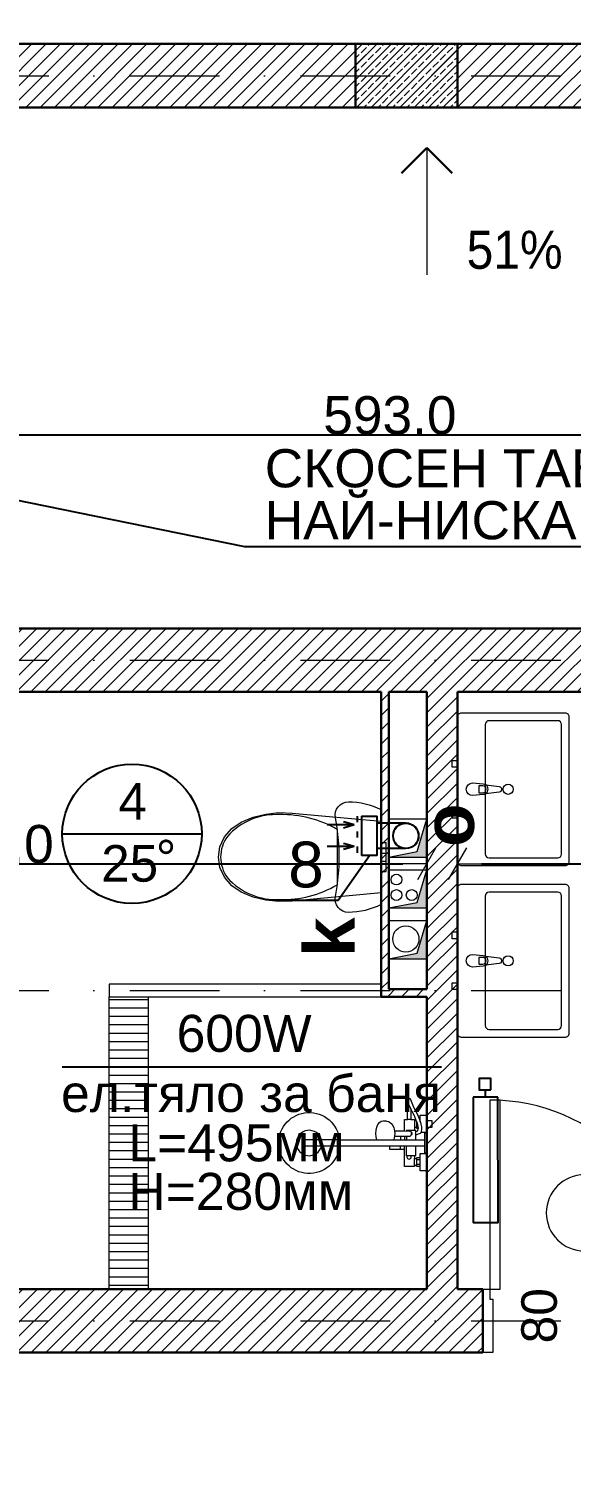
# Model space of a CAD drawing. Header units: centimetres. Extents: x 5906 to 32017, y -966 to 7982.
# Drawn here: x 22568 to 22782, y 5411 to 5975 of the extents above; entities that cross this region are included whole.
import ezdxf

# ---------------------------------------------------------------- set-up
doc = ezdxf.new("R2010")
doc.units = ezdxf.units.CM
doc.header["$MEASUREMENT"] = 0
for name, pattern in [('ACAD_ISO03W100', [30, 12, -18]), ('ACAD_ISO06W100', [37.5, 24, -3, 0.5, -3, 0.5, -3, 0.5, -3]), ('Dot & Dashed', [67.027776, 35.277777, -17.638888, 0, -14.111111])]:
    doc.linetypes.add(name, pattern=pattern)
for name, color, linetype in [('ARCH', 7, 'Continuous'), ('OV2', 2, 'ACAD_ISO06W100'), ('OV_1', 2, 'Continuous'), ('ПОКРИВ_ПЛАН', 7, 'Continuous'), ('размери', 7, 'Continuous')]:
    doc.layers.add(name, color=color, linetype=linetype)
for name, color, linetype, lineweight in [('fill_Pen_No__254', 254, 'Continuous', 13), ('fill_Pen_No__7', 7, 'Continuous', 5), ('fill_Pen_No__82', 253, 'Continuous', 13), ('колони_Pen_No__1', 7, 'Continuous', 30), ('обзавеждане_Pen_No__4', 102, 'Continuous', 15), ('оси_Pen_No__4', 102, 'Continuous', 15), ('отвори_Pen_No__5', 150, 'Continuous', 13), ('отвори_Pen_No__6', 5, 'Continuous', 13), ('ПОКРИВ_ПЛАН_Pen_No__1', 7, 'Continuous', 30), ('ПОКРИВ_ПЛАН_Pen_No__24', 102, 'Continuous', 13), ('стени_Pen_No__1', 7, 'Continuous', 30), ('стени_Pen_No__21', 7, 'Continuous', 13), ('стени_Pen_No__43', 30, 'Continuous', 5), ('стени_Pen_No__7', 7, 'Continuous', 5), ('текст_Pen_No__21', 7, 'Continuous', 5), ('текст_Pen_No__46', 5, 'Continuous', 13), ('текст_Pen_No__85', 151, 'Continuous', 13), ('щриховка_Pen_No__7', 7, 'Continuous', 5)]:
    doc.layers.add(name, color=color, linetype=linetype, lineweight=lineweight)
doc.styles.add('GENERATED_STYLE_1', font='arial.ttf')
doc.styles.add('GENERATED_STYLE_148', font='arial.ttf')
doc.styles.add('GENERATED_STYLE_2', font='arial.ttf')
doc.styles.add('GENERATED_STYLE_3', font='couri.ttf')
doc.styles.add('GENERATED_STYLE_4', font='arial.ttf', dxfattribs={"width": 0.9})
doc.dimstyles.new('GENERATED_STYLE__1', dxfattribs={"dimtxt": 15, "dimasz": 9.5, "dimexe": 0.18, "dimexo": 0.0625, "dimgap": 0, "dimtad": 1, "dimdec": 1, "dimzin": 0, "dimdsep": 46, "dimtxsty": 'GENERATED_STYLE_1', "dimblk": 'ARROWHEAD_2', "dimblk1": 'ARROWHEAD_2', "dimblk2": 'ARROWHEAD_2', "dimcen": 0.09, "dimse1": 1, "dimse2": 1, "dimclrd": 151, "dimclre": 151, "dimclrt": 7, "dimazin": 0, "dimtfac": 1, "dimtdec": 4, "dimtmove": 0, "dimatfit": 3, "dimfxl": 1, "dimtolj": 1, "dimtzin": 0, "dimarcsym": 0})
doc.dimstyles.new('GENERATED_STYLE__2', dxfattribs={"dimtxt": 15, "dimasz": 9.5, "dimexe": 0.18, "dimexo": 0.0625, "dimgap": 0, "dimtad": 1, "dimtih": 1, "dimtoh": 1, "dimdec": 1, "dimzin": 0, "dimdsep": 46, "dimtxsty": 'GENERATED_STYLE_1', "dimblk": 'ARROWHEAD_2', "dimblk1": 'ARROWHEAD_2', "dimblk2": 'ARROWHEAD_2', "dimcen": 0.09, "dimse1": 1, "dimse2": 1, "dimclrd": 151, "dimclre": 151, "dimclrt": 7, "dimazin": 0, "dimtfac": 1, "dimtdec": 4, "dimtmove": 0, "dimatfit": 3, "dimfxl": 1, "dimtolj": 1, "dimtzin": 0, "dimarcsym": 0})
doc.dimstyles.new('GENERATED_STYLE__3', dxfattribs={"dimtxt": 15, "dimasz": 9.5, "dimexe": 0.18, "dimexo": 0.0625, "dimgap": 0, "dimtad": 1, "dimtih": 1, "dimtoh": 1, "dimdec": 1, "dimzin": 0, "dimdsep": 46, "dimtxsty": 'GENERATED_STYLE_1', "dimblk": 'ARROWHEAD_2', "dimblk1": 'ARROWHEAD_2', "dimblk2": 'ARROWHEAD_2', "dimcen": 0.09, "dimse1": 1, "dimse2": 1, "dimclrd": 151, "dimclre": 151, "dimclrt": 7, "dimazin": 0, "dimtfac": 1, "dimtdec": 4, "dimtmove": 2, "dimatfit": 3, "dimfxl": 1, "dimtolj": 1, "dimtzin": 0, "dimarcsym": 0})
pattern_1 = [(45, (14515.0536, 5268.689), (-2.8284271, 2.8284271), [])]

# ---------------------------------------------------------------- blocks, each defined once
blk = doc.blocks.new('Line_3', base_point=(8209.94, 659.8))
at = {"layer": 'ПОКРИВ_ПЛАН_Pen_No__1', "color": 7, "linetype": 'Continuous', "lineweight": 30}
for q in [(8199.94, 649.8), (8219.94, 649.8)]:
    blk.add_line((8209.94, 659.8), q, dxfattribs=at)
at = {"layer": 'ПОКРИВ_ПЛАН_Pen_No__24', "color": 102, "linetype": 'Continuous', "lineweight": 13}
blk.add_line((8209.94, 659.8), (8209.94, 609.8), dxfattribs=at)
blk = doc.blocks.new('ARROWHEAD_2')
at = {"color": 0, "linetype": 'Continuous', "lineweight": 0}
for p, q in [((-0.378, -0.655), (0.378, 0.655)), ((0, 0), (-1, 0))]:
    blk.add_line(p, q, dxfattribs=at)
blk = doc.blocks.new('*D679')
at = {"layer": 'DEFPOINTS', "color": 0, "linetype": 'Continuous', "transparency": 16777216}
for p in [(22659.5, 5454.37), (22812.4, 5454.37), (22692, 4859.37)]:
    blk.add_point(p, dxfattribs=at)
at = {"layer": 'размери', "color": 151, "linetype": 'Continuous', "lineweight": -2, "transparency": 16777216}
for p, q in [((22812.4, 5444.87), (22812.4, 5182.11)), ((22812.4, 4868.87), (22812.4, 5131.55))]:
    blk.add_line(p, q, dxfattribs=at)
at = {"layer": 'размери', "color": 151, "linetype": 'Continuous', "lineweight": -2, "transparency": 16777216, "xscale": 9.5, "yscale": 9.5, "zscale": 9.5}
for p, rotation in [((22812.4, 5454.37), 90), ((22812.4, 4859.37), 270)]:
    blk.add_blockref('ARROWHEAD_2', p, dxfattribs=dict(at, rotation=rotation))
at = {"layer": 'размери', "color": 7, "linetype": 'Continuous', "lineweight": 13, "transparency": 16777216, "insert": (22812.4, 5156.83), "char_height": 15, "attachment_point": 5, "rotation": 90, "style": 'GENERATED_STYLE_1'}
blk.add_mtext('\\A1;595.0', dxfattribs=at)
blk = doc.blocks.new('*D684')
at = {"layer": 'DEFPOINTS', "color": 0, "linetype": 'Continuous', "transparency": 16777216}
for p in [(22725, 5646.74), (22725, 5596.87), (22402, 5417.34)]:
    blk.add_point(p, dxfattribs=at)
at = {"layer": 'размери', "color": 151, "linetype": 'Continuous', "lineweight": -2, "transparency": 16777216}
blk.add_line((22411.5, 5646.74), (22715.5, 5646.74), dxfattribs=at)
at = {"layer": 'размери', "color": 151, "linetype": 'Continuous', "lineweight": -2, "transparency": 16777216, "xscale": 9.5, "yscale": 9.5, "zscale": 9.5, "rotation": 180}
blk.add_blockref('ARROWHEAD_2', (22402, 5646.74), dxfattribs=at)
at = {"layer": 'размери', "color": 151, "linetype": 'Continuous', "lineweight": -2, "transparency": 16777216, "xscale": 9.5, "yscale": 9.5, "zscale": 9.5}
blk.add_blockref('ARROWHEAD_2', (22725, 5646.74), dxfattribs=at)
at = {"layer": 'размери', "color": 7, "linetype": 'Continuous', "lineweight": 13, "transparency": 16777216, "insert": (22552.02, 5654.41), "char_height": 15, "attachment_point": 5, "style": 'GENERATED_STYLE_1'}
blk.add_mtext('\\A1;323.0', dxfattribs=at)
blk = doc.blocks.new('*D685')
at = {"layer": 'DEFPOINTS', "color": 0, "linetype": 'Continuous', "transparency": 16777216}
for p in [(23007, 5711.87), (23007, 5646.74), (22737, 5596.87)]:
    blk.add_point(p, dxfattribs=at)
at = {"layer": 'размери', "color": 151, "linetype": 'Continuous', "lineweight": -2, "transparency": 16777216}
blk.add_line((22746.5, 5646.74), (22997.5, 5646.74), dxfattribs=at)
at = {"layer": 'размери', "color": 151, "linetype": 'Continuous', "lineweight": -2, "transparency": 16777216, "xscale": 9.5, "yscale": 9.5, "zscale": 9.5, "rotation": 180}
blk.add_blockref('ARROWHEAD_2', (22737, 5646.74), dxfattribs=at)
at = {"layer": 'размери', "color": 151, "linetype": 'Continuous', "lineweight": -2, "transparency": 16777216, "xscale": 9.5, "yscale": 9.5, "zscale": 9.5}
blk.add_blockref('ARROWHEAD_2', (23007, 5646.74), dxfattribs=at)
at = {"layer": 'размери', "color": 7, "linetype": 'Continuous', "lineweight": 13, "transparency": 16777216, "insert": (22871.96, 5654.4), "char_height": 15, "attachment_point": 5, "style": 'GENERATED_STYLE_1'}
blk.add_mtext('\\A1;270.0', dxfattribs=at)
blk = doc.blocks.new('*D699')
at = {"layer": 'DEFPOINTS', "color": 0, "linetype": 'Continuous', "transparency": 16777216}
for p in [(23007, 5944.37), (22414, 5839.59), (23007, 5815.49)]:
    blk.add_point(p, dxfattribs=at)
at = {"layer": 'размери', "color": 151, "linetype": 'Continuous', "lineweight": -2, "transparency": 16777216}
blk.add_line((22423.5, 5815.49), (22997.5, 5815.49), dxfattribs=at)
at = {"layer": 'размери', "color": 151, "linetype": 'Continuous', "lineweight": -2, "transparency": 16777216, "xscale": 9.5, "yscale": 9.5, "zscale": 9.5, "rotation": 180}
blk.add_blockref('ARROWHEAD_2', (22414, 5815.49), dxfattribs=at)
at = {"layer": 'размери', "color": 151, "linetype": 'Continuous', "lineweight": -2, "transparency": 16777216, "xscale": 9.5, "yscale": 9.5, "zscale": 9.5}
blk.add_blockref('ARROWHEAD_2', (23007, 5815.49), dxfattribs=at)
at = {"layer": 'размери', "color": 7, "linetype": 'Continuous', "lineweight": 13, "transparency": 16777216, "insert": (22710.46, 5823.15), "char_height": 15, "attachment_point": 5, "style": 'GENERATED_STYLE_1'}
blk.add_mtext('\\A1;593.0', dxfattribs=at)
blk = doc.blocks.new('*D705')
at = {"layer": 'DEFPOINTS', "color": 0, "linetype": 'Continuous', "transparency": 16777216}
for p in [(22402, 5417.34), (22916.99, 5199.95), (22916.99, 5147.77)]:
    blk.add_point(p, dxfattribs=at)
at = {"layer": 'размери', "color": 151, "linetype": 'Continuous', "lineweight": -2, "transparency": 16777216}
blk.add_line((22411.5, 5199.95), (22907.49, 5199.95), dxfattribs=at)
at = {"layer": 'размери', "color": 151, "linetype": 'Continuous', "lineweight": -2, "transparency": 16777216, "xscale": 9.5, "yscale": 9.5, "zscale": 9.5, "rotation": 180}
blk.add_blockref('ARROWHEAD_2', (22402, 5199.95), dxfattribs=at)
at = {"layer": 'размери', "color": 151, "linetype": 'Continuous', "lineweight": -2, "transparency": 16777216, "xscale": 9.5, "yscale": 9.5, "zscale": 9.5}
blk.add_blockref('ARROWHEAD_2', (22916.99, 5199.95), dxfattribs=at)
at = {"layer": 'размери', "color": 7, "linetype": 'Continuous', "lineweight": 13, "transparency": 16777216, "insert": (22659.46, 5207.61), "char_height": 15, "attachment_point": 5, "style": 'GENERATED_STYLE_1'}
blk.add_mtext('\\A1;515.0', dxfattribs=at)
blk = doc.blocks.new('*D761')
at = {"layer": 'DEFPOINTS', "color": 0, "linetype": 'Continuous', "transparency": 16777216}
for p in [(23032, 6205.11), (21177, 4964.37), (23032, 4494.36)]:
    blk.add_point(p, dxfattribs=at)
at = {"layer": 'размери', "color": 151, "linetype": 'Continuous', "lineweight": -2, "transparency": 16777216}
blk.add_line((21186.5, 6205.11), (23022.5, 6205.11), dxfattribs=at)
at = {"layer": 'размери', "color": 151, "linetype": 'Continuous', "lineweight": -2, "transparency": 16777216, "xscale": 9.5, "yscale": 9.5, "zscale": 9.5, "rotation": 180}
blk.add_blockref('ARROWHEAD_2', (21177, 6205.11), dxfattribs=at)
at = {"layer": 'размери', "color": 151, "linetype": 'Continuous', "lineweight": -2, "transparency": 16777216, "xscale": 9.5, "yscale": 9.5, "zscale": 9.5}
blk.add_blockref('ARROWHEAD_2', (23032, 6205.11), dxfattribs=at)
at = {"layer": 'размери', "color": 7, "linetype": 'Continuous', "lineweight": 13, "transparency": 16777216, "insert": (22104.49, 6212.77), "char_height": 15, "attachment_point": 5, "style": 'GENERATED_STYLE_1'}
blk.add_mtext('\\A1;1855.0', dxfattribs=at)
blk = doc.blocks.new('*D765')
at = {"layer": 'DEFPOINTS', "color": 0, "linetype": 'Continuous', "transparency": 16777216}
for p in [(23032, 6175.11), (22402, 5939.36), (23032, 4494.36)]:
    blk.add_point(p, dxfattribs=at)
at = {"layer": 'размери', "color": 151, "linetype": 'Continuous', "lineweight": -2, "transparency": 16777216}
blk.add_line((22411.5, 6175.11), (23022.5, 6175.11), dxfattribs=at)
at = {"layer": 'размери', "color": 151, "linetype": 'Continuous', "lineweight": -2, "transparency": 16777216, "xscale": 9.5, "yscale": 9.5, "zscale": 9.5, "rotation": 180}
blk.add_blockref('ARROWHEAD_2', (22402, 6175.11), dxfattribs=at)
at = {"layer": 'размери', "color": 151, "linetype": 'Continuous', "lineweight": -2, "transparency": 16777216, "xscale": 9.5, "yscale": 9.5, "zscale": 9.5}
blk.add_blockref('ARROWHEAD_2', (23032, 6175.11), dxfattribs=at)
at = {"layer": 'размери', "color": 7, "linetype": 'Continuous', "lineweight": 13, "transparency": 16777216, "insert": (22716.96, 6182.77), "char_height": 15, "attachment_point": 5, "style": 'GENERATED_STYLE_1'}
blk.add_mtext('\\A1;630.0', dxfattribs=at)
blk = doc.blocks.new('*D774')
at = {"layer": 'DEFPOINTS', "color": 0, "linetype": 'Continuous', "transparency": 16777216}
for p in [(23007, 6145.11), (23007, 5944.37), (22402, 5939.36)]:
    blk.add_point(p, dxfattribs=at)
at = {"layer": 'размери', "color": 151, "linetype": 'Continuous', "lineweight": -2, "transparency": 16777216}
blk.add_line((22411.5, 6145.11), (22997.5, 6145.11), dxfattribs=at)
at = {"layer": 'размери', "color": 151, "linetype": 'Continuous', "lineweight": -2, "transparency": 16777216, "xscale": 9.5, "yscale": 9.5, "zscale": 9.5, "rotation": 180}
blk.add_blockref('ARROWHEAD_2', (22402, 6145.11), dxfattribs=at)
at = {"layer": 'размери', "color": 151, "linetype": 'Continuous', "lineweight": -2, "transparency": 16777216, "xscale": 9.5, "yscale": 9.5, "zscale": 9.5}
blk.add_blockref('ARROWHEAD_2', (23007, 6145.11), dxfattribs=at)
at = {"layer": 'размери', "color": 7, "linetype": 'Continuous', "lineweight": 13, "transparency": 16777216, "insert": (22693.02, 6152.77), "char_height": 15, "attachment_point": 5, "style": 'GENERATED_STYLE_1'}
blk.add_mtext('\\A1;605.0', dxfattribs=at)
blk = doc.blocks.new('*D784')
at = {"layer": 'DEFPOINTS', "color": 0, "linetype": 'Continuous', "transparency": 16777216}
for p in [(23032, 6115.11), (22402, 5939.36), (23032, 4494.36)]:
    blk.add_point(p, dxfattribs=at)
at = {"layer": 'размери', "color": 151, "linetype": 'Continuous', "lineweight": -2, "transparency": 16777216}
blk.add_line((22411.5, 6115.11), (23022.5, 6115.11), dxfattribs=at)
at = {"layer": 'размери', "color": 151, "linetype": 'Continuous', "lineweight": -2, "transparency": 16777216, "xscale": 9.5, "yscale": 9.5, "zscale": 9.5, "rotation": 180}
blk.add_blockref('ARROWHEAD_2', (22402, 6115.11), dxfattribs=at)
at = {"layer": 'размери', "color": 151, "linetype": 'Continuous', "lineweight": -2, "transparency": 16777216, "xscale": 9.5, "yscale": 9.5, "zscale": 9.5}
blk.add_blockref('ARROWHEAD_2', (23032, 6115.11), dxfattribs=at)
at = {"layer": 'размери', "color": 7, "linetype": 'Continuous', "lineweight": 13, "transparency": 16777216, "insert": (22716.96, 6122.77), "char_height": 15, "attachment_point": 5, "style": 'GENERATED_STYLE_1'}
blk.add_mtext('\\A1;630.0', dxfattribs=at)
blk = doc.blocks.new('*D822')
at = {"layer": 'DEFPOINTS', "color": 0, "linetype": 'Continuous', "transparency": 16777216}
for p in [(20747.53, 5969.37), (23032, 5969.37), (23032, 4494.36)]:
    blk.add_point(p, dxfattribs=at)
at = {"layer": 'размери', "color": 151, "linetype": 'Continuous', "lineweight": -2, "transparency": 16777216}
for p, q in [((20747.53, 5959.87), (20747.53, 5262.26)), ((20747.53, 4503.86), (20747.53, 5201.45))]:
    blk.add_line(p, q, dxfattribs=at)
at = {"layer": 'размери', "color": 151, "linetype": 'Continuous', "lineweight": -2, "transparency": 16777216, "xscale": 9.5, "yscale": 9.5, "zscale": 9.5}
for p, rotation in [((20747.53, 5969.37), 90), ((20747.53, 4494.36), 270)]:
    blk.add_blockref('ARROWHEAD_2', p, dxfattribs=dict(at, rotation=rotation))
at = {"layer": 'размери', "color": 7, "linetype": 'Continuous', "lineweight": 13, "transparency": 16777216, "insert": (20747.53, 5231.86), "char_height": 15, "attachment_point": 5, "rotation": 90, "style": 'GENERATED_STYLE_1'}
blk.add_mtext('\\A1;1475.0', dxfattribs=at)
blk = doc.blocks.new('*D827')
at = {"layer": 'DEFPOINTS', "color": 0, "linetype": 'Continuous', "transparency": 16777216}
for p in [(20777.53, 5969.37), (23032, 5969.37), (21177, 5609.37)]:
    blk.add_point(p, dxfattribs=at)
at = {"layer": 'размери', "color": 151, "linetype": 'Continuous', "lineweight": -2, "transparency": 16777216}
for p, q in [((20777.53, 5959.87), (20777.53, 5814.61)), ((20777.53, 5618.87), (20777.53, 5764.05))]:
    blk.add_line(p, q, dxfattribs=at)
at = {"layer": 'размери', "color": 151, "linetype": 'Continuous', "lineweight": -2, "transparency": 16777216, "xscale": 9.5, "yscale": 9.5, "zscale": 9.5}
for p, rotation in [((20777.53, 5969.37), 90), ((20777.53, 5609.37), 270)]:
    blk.add_blockref('ARROWHEAD_2', p, dxfattribs=dict(at, rotation=rotation))
at = {"layer": 'размери', "color": 7, "linetype": 'Continuous', "lineweight": 13, "transparency": 16777216, "insert": (20777.53, 5789.33), "char_height": 15, "attachment_point": 5, "rotation": 90, "style": 'GENERATED_STYLE_1'}
blk.add_mtext('\\A1;360.0', dxfattribs=at)
blk = doc.blocks.new('*D839')
at = {"layer": 'DEFPOINTS', "color": 0, "linetype": 'Continuous', "transparency": 16777216}
for p in [(20827.11, 5969.37), (23032, 5969.37), (21502, 5944.37)]:
    blk.add_point(p, dxfattribs=at)
at = {"layer": 'размери', "color": 151, "linetype": 'Continuous', "lineweight": -2, "transparency": 16777216}
for p, q in [((20827.11, 5959.87), (20827.11, 5953.87)), ((20827.11, 5944.37), (20827.11, 5929.29))]:
    blk.add_line(p, q, dxfattribs=at)
at = {"layer": 'размери', "color": 151, "linetype": 'Continuous', "lineweight": -2, "transparency": 16777216, "xscale": 9.5, "yscale": 9.5, "zscale": 9.5}
for p, rotation in [((20827.11, 5969.37), 90), ((20827.11, 5944.37), 270)]:
    blk.add_blockref('ARROWHEAD_2', p, dxfattribs=dict(at, rotation=rotation))
at = {"layer": 'размери', "color": 7, "linetype": 'Continuous', "lineweight": 13, "transparency": 16777216, "insert": (20807.53, 5929.29), "char_height": 15, "attachment_point": 5, "rotation": 90, "style": 'GENERATED_STYLE_1'}
blk.add_mtext('\\A1;25.0', dxfattribs=at)
blk = doc.blocks.new('*D840')
at = {"layer": 'DEFPOINTS', "color": 0, "linetype": 'Continuous', "transparency": 16777216}
for p in [(20788.78, 5981.37), (21465, 5981.37), (23032, 5969.37)]:
    blk.add_point(p, dxfattribs=at)
at = {"layer": 'размери', "color": 151, "linetype": 'Continuous', "lineweight": -2, "transparency": 16777216}
for p, q in [((20788.78, 5990.87), (20788.78, 6000.37)), ((20788.78, 5969.37), (20788.78, 5981.37)), ((20788.78, 5959.87), (20788.78, 5950.37))]:
    blk.add_line(p, q, dxfattribs=at)
at = {"layer": 'размери', "color": 151, "linetype": 'Continuous', "lineweight": -2, "transparency": 16777216, "xscale": 9.5, "yscale": 9.5, "zscale": 9.5}
for p, rotation in [((20788.78, 5981.37), 270), ((20788.78, 5969.37), 90)]:
    blk.add_blockref('ARROWHEAD_2', p, dxfattribs=dict(at, rotation=rotation))
at = {"layer": 'размери', "color": 7, "linetype": 'Continuous', "lineweight": 13, "transparency": 16777216, "insert": (20807.53, 6000.37), "char_height": 15, "attachment_point": 5, "rotation": 90, "style": 'GENERATED_STYLE_1'}
blk.add_mtext('\\A1;12.0', dxfattribs=at)
blk = doc.blocks.new('*D850')
at = {"layer": 'DEFPOINTS', "color": 0, "linetype": 'Continuous', "transparency": 16777216}
for p in [(20837.53, 5969.37), (23032, 5969.37), (21177, 5609.37)]:
    blk.add_point(p, dxfattribs=at)
at = {"layer": 'размери', "color": 151, "linetype": 'Continuous', "lineweight": -2, "transparency": 16777216}
for p, q in [((20837.53, 5959.87), (20837.53, 5814.61)), ((20837.53, 5618.87), (20837.53, 5764.05))]:
    blk.add_line(p, q, dxfattribs=at)
at = {"layer": 'размери', "color": 151, "linetype": 'Continuous', "lineweight": -2, "transparency": 16777216, "xscale": 9.5, "yscale": 9.5, "zscale": 9.5}
for p, rotation in [((20837.53, 5969.37), 90), ((20837.53, 5609.37), 270)]:
    blk.add_blockref('ARROWHEAD_2', p, dxfattribs=dict(at, rotation=rotation))
at = {"layer": 'размери', "color": 7, "linetype": 'Continuous', "lineweight": 13, "transparency": 16777216, "insert": (20837.53, 5789.33), "char_height": 15, "attachment_point": 5, "rotation": 90, "style": 'GENERATED_STYLE_1'}
blk.add_mtext('\\A1;360.0', dxfattribs=at)

msp = doc.modelspace()

# ---------------------------------------------------------------- hatches: boundary and pattern name
at = {"layer": 'fill_Pen_No__254', "linetype": 'Continuous', "lineweight": 13}
for points in [[(22709.996, 5649.368), (22724.996, 5649.368), (22724.996, 5664.368), (22721.197, 5651.522)], [(22709.996, 5629.368), (22724.996, 5629.368), (22724.996, 5644.368), (22721.197, 5631.522)], [(22709.996, 5609.368), (22724.996, 5609.368), (22724.996, 5624.368), (22721.197, 5611.522)]]:
    msp.add_hatch(color=254, dxfattribs=at).paths.add_polyline_path(points)
at = {"layer": 'fill_Pen_No__7', "linetype": 'Continuous', "lineweight": 5}
h = msp.add_hatch(dxfattribs=at)
h.set_pattern_fill('SOLID___DASHED', style=0, pattern_type=2)
h.set_pattern_definition([(45, (14515.0536, 5268.689), (-2.8284271, 2.8284271), []), (45, (14513.6394, 5270.1033), (-2.8284271, 2.8284271), [3, -1])])
h.paths.add_polyline_path([(22696.996, 5969.368), (22696.996, 5944.368), (22736.996, 5944.368), (22736.996, 5969.368)])
h = msp.add_hatch(dxfattribs=at)
h.set_pattern_fill('PLANK_FLOOR', style=0, pattern_type=2)
h.set_pattern_definition([(0, (22607.717, 5530.5407), (0, 3.30654), [])])
h.paths.add_polyline_path([(22599.996, 5594.368), (22599.996, 5479.368), (22615.438, 5479.368), (22615.438, 5594.368)])
at = {"layer": 'fill_Pen_No__82', "linetype": 'Continuous', "lineweight": 13}
h = msp.add_hatch(dxfattribs=at)
h.set_pattern_fill('COMMON_BRICK', color=253, style=0, pattern_type=2)
h.set_pattern_definition(pattern_1)
h.paths.add_polyline_path([(21501.996, 5944.368), (21956.996, 5944.368), (21956.996, 5939.365), (21981.996, 5939.365), (21981.996, 5944.368), (22376.996, 5944.368), (22376.996, 5939.365), (22401.996, 5939.365), (22401.996, 5944.368), (23006.996, 5944.368), (23006.996, 5969.368), (21501.996, 5969.368)])
h = msp.add_hatch(dxfattribs=at)
h.set_pattern_fill('COMMON_BRICK', color=253, style=0, pattern_type=2)
h.set_pattern_definition(pattern_1)
h.paths.add_polyline_path([(22988.996, 5714.368), (22988.996, 5739.368), (22401.996, 5739.368), (22401.996, 5714.368)])
h = msp.add_hatch(dxfattribs=at)
h.set_pattern_fill('COMMON_BRICK', color=253, style=0, pattern_type=2)
h.set_pattern_definition(pattern_1)
h.paths.add_polyline_path([(22709.996, 5597.368), (22709.996, 5714.368), (22706.996, 5714.368), (22706.996, 5597.368)])
h = msp.add_hatch(dxfattribs=at)
h.set_pattern_fill('COMMON_BRICK', color=253, style=0, pattern_type=2)
h.set_pattern_definition(pattern_1)
h.paths.add_polyline_path([(22724.996, 5714.368), (22724.996, 5479.368), (22736.996, 5479.368), (22736.996, 5714.368)])
h = msp.add_hatch(dxfattribs=at)
h.set_pattern_fill('COMMON_BRICK', color=253, style=0, pattern_type=2)
h.set_pattern_definition(pattern_1)
h.paths.add_polyline_path([(22709.996, 5597.368), (22706.996, 5594.368), (22709.996, 5594.368)])
h = msp.add_hatch(dxfattribs=at)
h.set_pattern_fill('COMMON_BRICK', color=253, style=0, pattern_type=2)
h.set_pattern_definition(pattern_1)
h.paths.add_polyline_path([(22709.996, 5594.368), (22724.996, 5594.368), (22724.996, 5597.368), (22709.996, 5597.368)])
h = msp.add_hatch(dxfattribs=at)
h.set_pattern_fill('COMMON_BRICK', color=253, style=0, pattern_type=2)
h.set_pattern_definition(pattern_1)
h.paths.add_polyline_path([(22401.996, 5454.368), (22746.996, 5454.368), (22746.996, 5479.368), (22401.996, 5479.368)])

# ---------------------------------------------------------------- linework, layer by layer
at = {"layer": 'ARCH', "linetype": 'ByBlock'}
for p, q in [((22696.366, 5662.016), (22685.725, 5662.016)), ((22696.366, 5662.016), (22692.247, 5663.218)), ((22696.366, 5662.016), (22692.247, 5660.814)), ((22581.603, 5658.543), (22636.438, 5658.543)), ((22696.366, 5653.532), (22685.725, 5653.532)), ((22696.366, 5653.532), (22692.247, 5654.734)), ((22696.366, 5653.532), (22692.247, 5652.33)), ((22690.085, 5632.361), (22702.386, 5650.059)), ((22664.469, 5632.376), (22690.085, 5632.361)), ((22581.494, 5566.833), (22730.781, 5566.833))]:
    msp.add_line(p, q, dxfattribs=at)
msp.add_circle((22609.021, 5658.543), 27.417, dxfattribs=at)
at = {"layer": 'OV2', "linetype": 'ACAD_ISO03W100', "ltscale": 0.2}
msp.add_line((22697.58, 5665.492), (22697.58, 5650.514), dxfattribs=at)
at = {"layer": 'OV_1'}
for p, q in [((22699.297, 5665.44), (22699.297, 5650.059)), ((22699.297, 5665.44), (22705.476, 5665.44)), ((22705.476, 5650.059), (22705.476, 5665.44)), ((22716.733, 5662.749), (22705.476, 5662.749)), ((22705.476, 5650.059), (22699.297, 5650.059)), ((22716.733, 5652.751), (22705.476, 5652.751)), ((22752.974, 5554.896), (22743.233, 5554.888)), ((22743.233, 5554.888), (22743.264, 5505.388)), ((22753.005, 5505.396), (22752.974, 5554.896)), ((22753.005, 5505.396), (22743.264, 5505.388))]:
    msp.add_line(p, q, dxfattribs=at)
at = {"layer": 'OV_1', "linetype": 'ByBlock'}
msp.add_line((22748.104, 5554.91), (22748.101, 5557.794), dxfattribs=at)
msp.add_lwpolyline([(22750.138, 5557.796), (22750.134, 5562.296), (22745.634, 5562.292), (22745.638, 5557.792)], close=True, dxfattribs=at)
at = {"layer": 'OV_1'}
msp.add_circle((22716.732, 5657.749), 5, dxfattribs=at)
at = {"layer": 'колони_Pen_No__1', "color": 7, "linetype": 'Continuous', "lineweight": 30}
msp.add_lwpolyline([(22696.996, 5969.368), (22736.996, 5969.368), (22736.996, 5944.368), (22696.996, 5944.368)], close=True, dxfattribs=at)
at = {"layer": 'обзавеждане_Pen_No__4', "color": 102, "linetype": 'Continuous', "lineweight": 15}
for p, q in [((22747.996, 5701.556), (22747.996, 5650.556)), ((22776.496, 5703.056), (22749.496, 5703.056)), ((22777.996, 5650.556), (22777.996, 5701.556)), ((22746.974, 5677.416), (22745.487, 5677.416)), ((22745.487, 5677.416), (22745.487, 5674.696)), ((22745.487, 5674.696), (22746.974, 5674.696)), ((22689.691, 5660.262), (22689.691, 5649.368)), ((22706.996, 5653.399), (22706.996, 5655.068)), ((22706.996, 5655.068), (22708.996, 5655.068)), ((22706.996, 5650.968), (22706.996, 5653.399)), ((22708.996, 5653.399), (22708.996, 5655.068)), ((22708.996, 5650.968), (22708.996, 5653.399)), ((22689.691, 5649.368), (22689.691, 5638.474)), ((22706.996, 5650.5), (22706.996, 5650.968)), ((22706.996, 5650.968), (22708.996, 5650.968)), ((22706.996, 5649.368), (22706.996, 5650.5)), ((22706.996, 5648.237), (22706.996, 5649.368)), ((22706.996, 5647.768), (22706.996, 5648.237)), ((22706.996, 5647.768), (22708.996, 5647.768)), ((22706.996, 5645.338), (22706.996, 5647.768)), ((22708.996, 5650.5), (22708.996, 5650.968)), ((22708.996, 5649.368), (22708.996, 5650.5)), ((22708.996, 5648.237), (22708.996, 5649.368)), ((22708.996, 5647.768), (22708.996, 5648.237)), ((22708.996, 5645.338), (22708.996, 5647.768)), ((22749.496, 5649.056), (22776.496, 5649.056)), ((22706.996, 5643.668), (22706.996, 5645.338)), ((22706.996, 5643.668), (22708.996, 5643.668)), ((22708.996, 5643.668), (22708.996, 5645.338)), ((22747.996, 5634.063), (22747.996, 5583.063)), ((22776.496, 5635.563), (22749.496, 5635.563)), ((22777.996, 5583.063), (22777.996, 5634.063)), ((22746.974, 5609.923), (22745.487, 5609.923)), ((22745.487, 5609.923), (22745.487, 5607.203)), ((22745.487, 5607.203), (22746.974, 5607.203)), ((22749.496, 5581.563), (22776.496, 5581.563)), ((22717.378, 5553.567), (22717.346, 5553.768)), ((22717.378, 5553.567), (22717.82, 5552.212)), ((22717.82, 5552.212), (22718.646, 5550.313)), ((22718.646, 5546.168), (22717.346, 5546.168)), ((22720.196, 5545.768), (22720.196, 5542.968)), ((22720.832, 5545.768), (22721.24, 5544.615)), ((22722.066, 5546.168), (22722.491, 5544.97)), ((22722.396, 5545.239), (22722.396, 5546.168)), ((22712.268, 5541.669), (22712.313, 5541.481)), ((22712.313, 5541.481), (22712.382, 5540.568)), ((22712.382, 5540.568), (22712.313, 5539.656)), ((22716.196, 5541.593), (22718.313, 5541.568)), ((22716.996, 5541.868), (22716.996, 5541.584)), ((22716.996, 5541.868), (22720.196, 5541.868)), ((22718.477, 5541.544), (22718.313, 5541.568)), ((22718.63, 5541.474), (22718.477, 5541.544)), ((22718.762, 5541.363), (22718.63, 5541.474)), ((22718.862, 5541.218), (22718.762, 5541.363)), ((22718.918, 5541.07), (22718.862, 5541.218)), ((22718.92, 5541.068), (22718.918, 5541.07)), ((22718.926, 5541.049), (22718.919, 5541.068)), ((22718.919, 5540.068), (22718.926, 5540.087)), ((22718.92, 5541.068), (22719.037, 5540.827)), ((22719.037, 5540.309), (22718.92, 5540.068)), ((22718.947, 5540.868), (22718.926, 5541.049)), ((22718.926, 5540.087), (22718.947, 5540.268)), ((22718.947, 5540.268), (22718.947, 5540.868)), ((22719.037, 5540.827), (22719.077, 5540.568)), ((22719.077, 5540.568), (22719.037, 5540.309)), ((22719.147, 5541.868), (22719.485, 5541.868)), ((22719.485, 5541.868), (22719.796, 5541.868)), ((22719.796, 5541.868), (22720.069, 5541.868)), ((22720.596, 5541.313), (22720.596, 5539.928)), ((22720.996, 5545.268), (22720.996, 5545.306)), ((22720.996, 5543.468), (22720.996, 5545.268)), ((22721.009, 5545.268), (22720.996, 5545.268)), ((22720.996, 5542.968), (22720.996, 5543.468)), ((22721.462, 5543.468), (22720.996, 5543.468)), ((22721.24, 5544.615), (22721.609, 5542.704)), ((22721.609, 5542.704), (22721.637, 5542.547)), ((22722.447, 5545.081), (22722.447, 5545.08)), ((22722.491, 5544.97), (22722.859, 5543.036)), ((22722.697, 5541.021), (22722.674, 5540.968)), ((22722.724, 5541.144), (22722.697, 5541.021)), ((22722.94, 5542.462), (22722.724, 5541.144)), ((22722.859, 5543.036), (22722.945, 5542.586)), ((22722.945, 5542.586), (22722.94, 5542.462)), ((22690.636, 5538.068), (22676.496, 5538.068)), ((22676.496, 5535.668), (22676.496, 5538.068)), ((22690.636, 5535.668), (22676.496, 5535.668)), ((22705.292, 5538.068), (22720.596, 5538.068)), ((22720.596, 5535.668), (22710.496, 5535.668)), ((22710.757, 5538.074), (22710.762, 5538.068)), ((22711.974, 5538.288), (22711.878, 5538.068)), ((22712.111, 5538.806), (22711.974, 5538.288)), ((22712.313, 5539.656), (22712.111, 5538.806)), ((22712.161, 5538.068), (22712.166, 5538.074)), ((22716.196, 5539.368), (22712.244, 5539.368)), ((22712.268, 5539.467), (22714.089, 5539.518)), ((22714.089, 5539.518), (22718.313, 5539.568)), ((22714.696, 5539.368), (22714.696, 5538.068)), ((22714.696, 5534.369), (22714.696, 5535.668)), ((22716.196, 5539.543), (22716.196, 5538.068)), ((22716.196, 5534.369), (22716.196, 5535.668)), ((22716.996, 5539.553), (22716.996, 5538.068)), ((22716.996, 5531.868), (22716.996, 5535.668)), ((22718.313, 5539.568), (22718.477, 5539.592)), ((22718.477, 5539.592), (22718.63, 5539.662)), ((22718.63, 5539.662), (22718.762, 5539.773)), ((22718.762, 5539.773), (22718.862, 5539.918)), ((22718.862, 5539.918), (22718.918, 5540.067)), ((22718.92, 5540.068), (22718.918, 5540.067)), ((22724.196, 5535.668), (22724.196, 5538.068)), ((22720.196, 5531.868), (22716.996, 5531.868)), ((22720.196, 5527.968), (22720.196, 5530.768)), ((22720.996, 5527.968), (22720.996, 5530.768)), ((22722.396, 5530.268), (22720.996, 5530.268)), ((22722.396, 5527.568), (22722.396, 5531.168)), ((22722.396, 5528.468), (22720.996, 5528.468))]:
    msp.add_line(p, q, dxfattribs=at)
for points in [[(22736.996, 5704.556), (22736.996, 5647.556, 0.4142136), (22738.496, 5646.056), (22779.496, 5646.056, 0.4142136), (22780.996, 5647.556), (22780.996, 5704.556, 0.4142136), (22779.496, 5706.056), (22738.496, 5706.056, 0.4142136)], [(22742.996, 5678.556), (22747.191, 5678.156, -0.1210196), (22748.142, 5677.829), (22753.436, 5677.166, -0.8825663), (22753.436, 5674.946), (22748.142, 5674.283, -0.1210196), (22747.191, 5673.956), (22742.996, 5673.556, -1)], [(22736.996, 5637.063), (22736.996, 5580.063, 0.4142136), (22738.496, 5578.563), (22779.496, 5578.563, 0.4142136), (22780.996, 5580.063), (22780.996, 5637.063, 0.4142136), (22779.496, 5638.563), (22738.496, 5638.563, 0.4142136)], [(22742.996, 5611.063), (22747.191, 5610.663, -0.1210196), (22748.142, 5610.336), (22753.436, 5609.673, -0.8825663), (22753.436, 5607.453), (22748.142, 5606.79, -0.1210196), (22747.191, 5606.463), (22742.996, 5606.063, -1)], [(22690.636, 5535.668, -19.9498744), (22690.636, 5538.068), (22705.292, 5538.068), (22705.005, 5539.274), (22704.907, 5540.568), (22705.005, 5541.862), (22705.292, 5543.068), (22705.747, 5544.104), (22706.341, 5544.898), (22707.033, 5545.398), (22707.775, 5545.568), (22708.84, 5545.568), (22709.158, 5545.517), (22709.893, 5545.348), (22710.167, 5545.204), (22710.831, 5544.724), (22711.017, 5544.518), (22711.559, 5543.793), (22711.974, 5542.848), (22712.111, 5542.331), (22712.268, 5541.669), (22714.089, 5541.618), (22716.196, 5541.593), (22716.196, 5546.168), (22717.346, 5546.168), (22717.346, 5553.768, -0.8537531), (22718.614, 5553.969), (22719.031, 5552.685), (22719.865, 5550.764), (22721.383, 5548.097), (22722.066, 5546.168), (22722.396, 5546.168), (22722.396, 5547.768), (22724.996, 5547.768), (22724.996, 5540.968), (22722.674, 5540.968), (22722.646, 5540.906), (22722.574, 5540.803), (22722.483, 5540.716), (22722.376, 5540.65), (22720.596, 5539.912), (22720.596, 5538.068), (22724.196, 5538.068), (22724.196, 5540.868), (22724.996, 5540.868), (22724.996, 5532.868), (22724.196, 5532.868), (22724.196, 5535.668), (22720.596, 5535.668), (22720.596, 5531.868), (22720.196, 5531.868), (22720.196, 5530.768), (22720.996, 5530.768), (22720.996, 5531.168), (22722.396, 5531.168), (22722.396, 5532.768), (22724.996, 5532.768), (22724.996, 5525.968), (22722.396, 5525.968), (22722.396, 5527.568), (22720.996, 5527.568), (22720.996, 5527.968), (22720.196, 5527.968), (22720.196, 5527.568), (22716.196, 5527.568), (22716.196, 5534.369), (22710.496, 5534.369), (22710.496, 5534.429), (22710.496, 5534.586), (22710.496, 5534.833), (22710.496, 5535.161), (22710.496, 5535.556), (22710.496, 5535.668)]]:
    msp.add_lwpolyline(points, format="xyb", close=True, dxfattribs=at)
for points in [[(22736.996, 5687.406), (22736.996, 5684.706), (22734.996, 5684.706), (22734.996, 5687.406)], [(22706.996, 5630.691), (22705.488, 5629.981), (22703.942, 5629.361), (22702.362, 5628.832), (22700.753, 5628.397), (22699.122, 5628.057), (22697.473, 5627.814), (22695.814, 5627.667), (22694.148, 5627.618), (22692.995, 5627.746), (22691.898, 5628.125), (22690.91, 5628.735), (22690.081, 5629.547), (22689.45, 5630.522), (22689.049, 5631.611), (22688.897, 5632.762), (22689.001, 5633.918), (22689.679, 5637.747), (22690.165, 5641.604), (22690.456, 5645.481), (22690.554, 5649.368), (22690.456, 5653.255), (22690.165, 5657.132), (22689.679, 5660.99), (22689.001, 5664.818), (22688.897, 5665.974), (22689.049, 5667.125), (22689.45, 5668.214), (22690.081, 5669.189), (22690.91, 5670.001), (22691.898, 5670.611), (22692.995, 5670.99), (22694.148, 5671.118), (22695.814, 5671.069), (22697.473, 5670.923), (22699.122, 5670.679), (22700.753, 5670.339), (22702.362, 5669.904), (22703.942, 5669.376), (22705.488, 5668.755), (22706.996, 5668.045)], [(22661.653, 5632.426), (22656.679, 5633.666), (22651.985, 5635.568), (22648.265, 5638.128), (22645.413, 5641.432), (22643.617, 5645.263), (22642.996, 5649.368), (22643.617, 5653.473), (22645.413, 5657.304), (22648.265, 5660.608), (22651.985, 5663.168), (22656.679, 5665.07), (22661.653, 5666.311), (22666.788, 5666.859), (22671.957, 5666.703), (22706.996, 5663.466), (22706.996, 5635.271), (22671.957, 5632.033), (22666.788, 5631.877)], [(22736.996, 5667.406), (22736.996, 5664.706), (22734.996, 5664.706), (22734.996, 5667.406)], [(22736.996, 5619.913), (22736.996, 5617.213), (22734.996, 5617.213), (22734.996, 5619.913)], [(22736.996, 5599.913), (22736.996, 5597.213), (22734.996, 5597.213), (22734.996, 5599.913)], [(22720.196, 5545.768), (22720.832, 5545.768), (22720.199, 5547.559), (22718.707, 5550.172), (22718.646, 5550.313), (22718.646, 5546.168), (22720.196, 5546.168)], [(22724.996, 5543.018), (22724.996, 5545.718), (22726.996, 5545.718), (22726.996, 5543.018)], [(22720.596, 5541.868), (22720.596, 5541.313), (22721.498, 5541.685), (22721.637, 5542.547), (22721.634, 5542.568), (22720.996, 5542.568), (22720.996, 5542.968), (22720.196, 5542.968), (22720.196, 5541.868)]]:
    msp.add_lwpolyline(points, close=True, dxfattribs=at)
for centre in [(22756.995, 5676.056), (22756.995, 5608.563)]:
    msp.add_circle(centre, 2, dxfattribs=at)
for centre, radius, start, end in [((22749.496, 5701.556), 1.5, 90, 180), ((22776.496, 5701.556), 1.5, 0, 90), ((22746.974, 5676.056), 1.36, 270, 90), ((22747.001, 5676.056), 2.109, 302.77103, 57.22897), ((22749.496, 5650.556), 1.5, 180, 270), ((22776.496, 5650.556), 1.5, 270, 0), ((22749.496, 5634.063), 1.5, 90, 180), ((22776.496, 5634.063), 1.5, 0, 90), ((22746.974, 5608.563), 1.36, 270, 90), ((22747.001, 5608.563), 2.109, 302.77103, 57.22897), ((22749.496, 5583.063), 1.5, 180, 270), ((22776.496, 5583.063), 1.5, 270, 0), ((22678.696, 5536.868), 5, 13.88654, 346.11346), ((22717.996, 5531.418), 0.9, 150, 30)]:
    msp.add_arc(centre, radius, start, end, dxfattribs=at)
for centre, major_axis, start_param, end_param in [((22665.765, 5640.422), (25.706, 0), 1.5150689, 2.4156575), ((22668.202, 5623.559), (42.552, 0), 1.0413939, 1.5944145), ((22657.72, 5649.287), (13.861, 0), 2.509088, 3.1357318), ((22657.72, 5649.449), (13.861, 0), 3.1474534, 3.7740972), ((22665.765, 5658.314), (25.706, 0), 3.8675316, 4.7681202), ((22668.202, 5675.178), (42.552, 0), 4.6887732, 5.2417937)]:
    msp.add_ellipse(centre, major_axis=major_axis, ratio=0.9993766, start_param=start_param, end_param=end_param, dxfattribs=at)
at = {"layer": 'оси_Pen_No__4', "color": 102, "linetype": 'Dot & Dashed', "lineweight": 15}
for p, q in [((20661.488, 5956.868), (23330.97, 5956.868)), ((20661.488, 5726.868), (23330.97, 5726.868)), ((20661.488, 5596.868), (23330.97, 5596.868)), ((20661.488, 5466.868), (23330.97, 5466.868))]:
    msp.add_line(p, q, dxfattribs=at)
at = {"layer": 'отвори_Pen_No__6', "color": 5, "linetype": 'Continuous', "lineweight": 13}
for p, q in [((22709.996, 5649.368), (22709.996, 5664.368)), ((22709.996, 5664.368), (22724.996, 5664.368)), ((22721.197, 5651.522), (22724.996, 5664.368)), ((22724.996, 5649.368), (22724.996, 5664.368)), ((22709.996, 5649.368), (22721.197, 5651.522)), ((22709.996, 5649.368), (22724.996, 5649.368)), ((22709.996, 5629.368), (22709.996, 5644.368)), ((22709.996, 5644.368), (22724.996, 5644.368)), ((22721.197, 5631.522), (22724.996, 5644.368)), ((22724.996, 5629.368), (22724.996, 5644.368)), ((22709.996, 5629.368), (22721.197, 5631.522)), ((22709.996, 5629.368), (22724.996, 5629.368)), ((22709.996, 5609.368), (22709.996, 5624.368)), ((22709.996, 5624.368), (22724.996, 5624.368)), ((22721.197, 5611.522), (22724.996, 5624.368)), ((22724.996, 5609.368), (22724.996, 5624.368)), ((22709.996, 5609.368), (22721.197, 5611.522)), ((22709.996, 5609.368), (22724.996, 5609.368))]:
    msp.add_line(p, q, dxfattribs=at)
for centre, radius in [((22716.732, 5657.749), 5.153), ((22713.046, 5640.536), 2.14), ((22713.046, 5634.436), 2.14), ((22719.066, 5634.436), 2.14), ((22716.732, 5617.147), 5.153)]:
    msp.add_circle(centre, radius, dxfattribs=at)
at = {"layer": 'стени_Pen_No__1', "color": 7, "linetype": 'Continuous', "lineweight": 30}
for p, q in [((23006.996, 5969.368), (21501.996, 5969.368)), ((22746.996, 5454.368), (22746.996, 5479.368)), ((22746.996, 5454.368), (22746.996, 5479.368)), ((22746.996, 5454.368), (22746.996, 5479.368))]:
    msp.add_line(p, q, dxfattribs=at)
for points in [[(22401.996, 5944.368), (23006.996, 5944.368)], [(22988.996, 5739.368), (22401.996, 5739.368)], [(22401.996, 5714.368), (22706.996, 5714.368)], [(22706.996, 5714.368), (22706.996, 5594.368)], [(22709.996, 5714.368), (22724.996, 5714.368)], [(22709.996, 5597.368), (22709.996, 5714.368)], [(22724.996, 5714.368), (22724.996, 5597.368)], [(22736.996, 5714.368), (22988.996, 5714.368)], [(22736.996, 5479.368), (22736.996, 5714.368)], [(22724.996, 5597.368), (22709.996, 5597.368)], [(22706.996, 5594.368), (22709.996, 5594.368)], [(22709.996, 5594.368), (22724.996, 5594.368)], [(22724.996, 5594.368), (22724.996, 5479.368)], [(22724.996, 5479.368), (22401.996, 5479.368)], [(22746.996, 5479.368), (22736.996, 5479.368)], [(22401.996, 5454.368), (22746.996, 5454.368)]]:
    msp.add_lwpolyline(points, dxfattribs=at)
at = {"layer": 'стени_Pen_No__21', "color": 7, "linetype": 'Continuous', "lineweight": 13}
for points in [[(22706.996, 5599.368), (22599.996, 5599.368)], [(22599.996, 5599.368), (22599.996, 5594.368)], [(22706.996, 5594.368), (22706.996, 5599.368)], [(22599.996, 5594.368), (22706.996, 5594.368)]]:
    msp.add_lwpolyline(points, dxfattribs=at)
at = {"layer": 'стени_Pen_No__43', "color": 30, "linetype": 'Continuous', "lineweight": 5}
for p, q in [((22749.796, 5553.768), (22749.796, 5479.368)), ((22753.796, 5553.768), (22749.796, 5553.768)), ((22753.796, 5479.368), (22753.796, 5553.768)), ((22746.996, 5454.368), (22746.996, 5479.368)), ((22746.996, 5479.368), (22749.796, 5479.368)), ((22749.796, 5479.368), (22749.796, 5475.368)), ((22749.796, 5479.368), (22753.796, 5479.368)), ((22749.796, 5475.368), (22750.996, 5475.368)), ((22750.996, 5475.368), (22750.996, 5454.368)), ((22750.996, 5454.368), (22746.996, 5454.368))]:
    msp.add_line(p, q, dxfattribs=at)
at = {"layer": 'стени_Pen_No__7', "color": 7, "linetype": 'Continuous', "lineweight": 5}
msp.add_lwpolyline([(22801.996, 5509.368, 1), (22771.996, 5509.368, 1)], format="xyb", close=True, dxfattribs=at)
msp.add_arc((22749.796, 5479.368), 74.4, 0, 90, dxfattribs=at)
at = {"layer": 'щриховка_Pen_No__7', "color": 7, "linetype": 'Continuous', "lineweight": 5}
msp.add_lwpolyline([(22599.996, 5594.368), (22615.438, 5594.368), (22615.438, 5479.368), (22599.996, 5479.368)], close=True, dxfattribs=at)

# ---------------------------------------------------------------- block references
at = {"layer": 'ПОКРИВ_ПЛАН', "color": 102, "linetype": 'Continuous', "lineweight": 13}
msp.add_blockref('Line_3', (22724.996, 5928.485), dxfattribs=at)

# ---------------------------------------------------------------- texts
at = {"layer": 'ARCH', "linetype": 'ByBlock', "style": 'GENERATED_STYLE_148'}
for s, height, p in [('4', 14.4, (22603.706, 5664.091)), ('25', 14.4, (22596.924, 5639.703)), ('°', 14.4, (22618.384, 5641.722)), ('600W', 14.56, (22626.54, 5572.733)), ('ел.тяло за баня', 14.56, (22581.108, 5549.07)), ('L=495мм', 14.56, (22607.583, 5529.643)), ('Н=280мм', 14.56, (22607.583, 5510.539))]:
    msp.add_text(s, height=height, dxfattribs=at).set_placement(p)
at = {"layer": 'ARCH', "linetype": 'ByBlock', "style": 'GENERATED_STYLE_148', "text_generation_flag": 2}
msp.add_text('8', height=18, dxfattribs=at).set_placement((22684.439, 5637.453))
at = {"layer": 'отвори_Pen_No__5', "color": 150, "linetype": 'Continuous', "lineweight": 13, "insert": (22743.81, 5653.376), "char_height": 20, "width": 16, "attachment_point": 7, "rotation": 90, "style": 'GENERATED_STYLE_4'}
msp.add_mtext('\\A1;{\\pql;\\fArial|b1|i0|c0|p0;\\W1.000000;o}', dxfattribs=at)
at = {"layer": 'отвори_Pen_No__5', "color": 150, "linetype": 'Continuous', "lineweight": 13, "insert": (22696.627, 5610.14), "char_height": 20, "attachment_point": 7, "rotation": 90, "style": 'GENERATED_STYLE_4'}
msp.add_mtext('\\A1;{\\pql;\\fArial|b1|i0|c0|p0;\\W1.000000;k}', dxfattribs=at)
at = {"layer": 'стени_Pen_No__7', "color": 7, "linetype": 'Continuous', "lineweight": 5, "insert": (22780.23, 5458.012), "char_height": 14, "attachment_point": 7, "rotation": 90, "style": 'GENERATED_STYLE_2'}
msp.add_mtext('\\A1;{\\pql;\\pt0;\\fArial|b0|i0|c0|p0;\\W1.000000;80\\fArial|b0|i0|c0|p0;\\W1.000000;\\A1{\\H.66x;\\S^  ;}\\fArial|b0|i0|c0|p0;\\W1.000000;\\fArial|b0|i0|c0|p0;\\W1.000000;}', dxfattribs=at)
at = {"layer": 'текст_Pen_No__21', "color": 7, "linetype": 'Continuous', "lineweight": 13, "insert": (22740.651, 5888.263), "char_height": 15, "attachment_point": 4, "style": 'GENERATED_STYLE_3'}
msp.add_mtext('\\A1;{\\pql;\\fArial|b0|i0|c0|p0;\\W0.900000;5\\fArial|b0|i0|c0|p0;\\W0.900000;1\\fArial|b0|i0|c0|p0;\\W0.900000;%}', dxfattribs=at)
at = {"layer": 'текст_Pen_No__46', "color": 5, "linetype": 'Continuous', "lineweight": 13, "insert": (22661.232, 5792.053), "char_height": 15, "attachment_point": 4, "line_spacing_factor": 0.817632, "style": 'GENERATED_STYLE_1'}
msp.add_mtext('\\A1;{\\pql;\\fArial|b0|i0|c0|p0;\\W1.000000;СКОСЕН ТАВАН\\P\\pql;\\fArial|b0|i0|c0|p0;\\W1.000000;НАЙ-НИСКА ТОЧКА \\fArial|b0|i0|c0|p0;\\W1.000000;~\\fArial|b0|i0|c0|p0;\\W1.000000;1\\fArial|b0|i0|c0|p0;\\W1.000000;7\\fArial|b0|i0|c0|p0;\\W1.000000;0}', dxfattribs=at)

# ---------------------------------------------------------------- dimensions: what is measured, and where the dimension line sits
at = {"layer": 'размери', "color": 151, "linetype": 'Continuous', "lineweight": 13}
for base, p1, p2, picture, middle in [((23031.996, 6205.108), (21176.996, 4964.368), (23031.996, 4494.363), '*D761', (22104.488, 6205.108)), ((23031.996, 6175.108), (22401.996, 5939.365), (23031.996, 4494.363), '*D765', (22716.958, 6175.108)), ((23006.996, 6145.108), (22401.996, 5939.365), (23006.996, 5944.368), '*D774', (22693.017, 6145.108)), ((23031.996, 6115.108), (22401.996, 5939.365), (23031.996, 4494.363), '*D784', (22716.958, 6115.108)), ((23006.996, 5815.49), (22413.996, 5839.586), (23006.996, 5944.368), '*D699', (22710.458, 5815.49)), ((23006.996, 5646.745), (22736.996, 5596.868), (23006.996, 5711.868), '*D685', (22871.958, 5646.745)), ((22724.996, 5646.745), (22401.996, 5417.339), (22724.996, 5596.868), '*D684', (22552.017, 5646.745)), ((22916.995, 5199.947), (22401.996, 5417.339), (22916.995, 5147.768), '*D705', (22659.457, 5199.947))]:
    dim = msp.add_linear_dim(base=base, p1=p1, p2=p2, dimstyle='GENERATED_STYLE__2', dxfattribs=at)
    dim.commit()
    dim.dimension.update_dxf_attribs({"geometry": picture, "text_midpoint": middle, "dimtype": 160})
for base, p1, p2, picture, middle in [((20788.781, 5981.368), (23031.996, 5969.368), (21464.996, 5981.368), '*D840', (20807.531, 6000.368)), ((20747.531, 5969.368), (23031.996, 4494.363), (23031.996, 5969.368), '*D822', (20747.531, 5231.858)), ((20777.531, 5969.368), (21176.996, 5609.368), (23031.996, 5969.368), '*D827', (20777.531, 5789.33)), ((20827.115, 5969.368), (21501.996, 5944.368), (23031.996, 5969.368), '*D839', (20807.531, 5929.289)), ((20837.531, 5969.368), (21176.996, 5609.368), (23031.996, 5969.368), '*D850', (20837.531, 5789.33)), ((22812.396, 5454.368), (22691.996, 4859.368), (22659.495, 5454.368), '*D679', (22812.396, 5156.83))]:
    dim = msp.add_linear_dim(base=base, p1=p1, p2=p2, angle=90, dimstyle='GENERATED_STYLE__1', dxfattribs=at)
    dim.commit()
    dim.dimension.update_dxf_attribs({"geometry": picture, "text_midpoint": middle, "dimtype": 160, "text_rotation": 90})

# ---------------------------------------------------------------- leaders
at = {"layer": 'текст_Pen_No__85', "color": 151, "linetype": 'Continuous', "lineweight": 13, "annotation_type": 0, "has_hookline": 1, "hookline_direction": 0, "text_width": 248.073}
msp.add_leader([(22553.232, 5714.368), (22553.232, 5792.053), (22653.232, 5771.579)], dimstyle='GENERATED_STYLE__3', dxfattribs=at)

doc.saveas('drawing.dxf')
